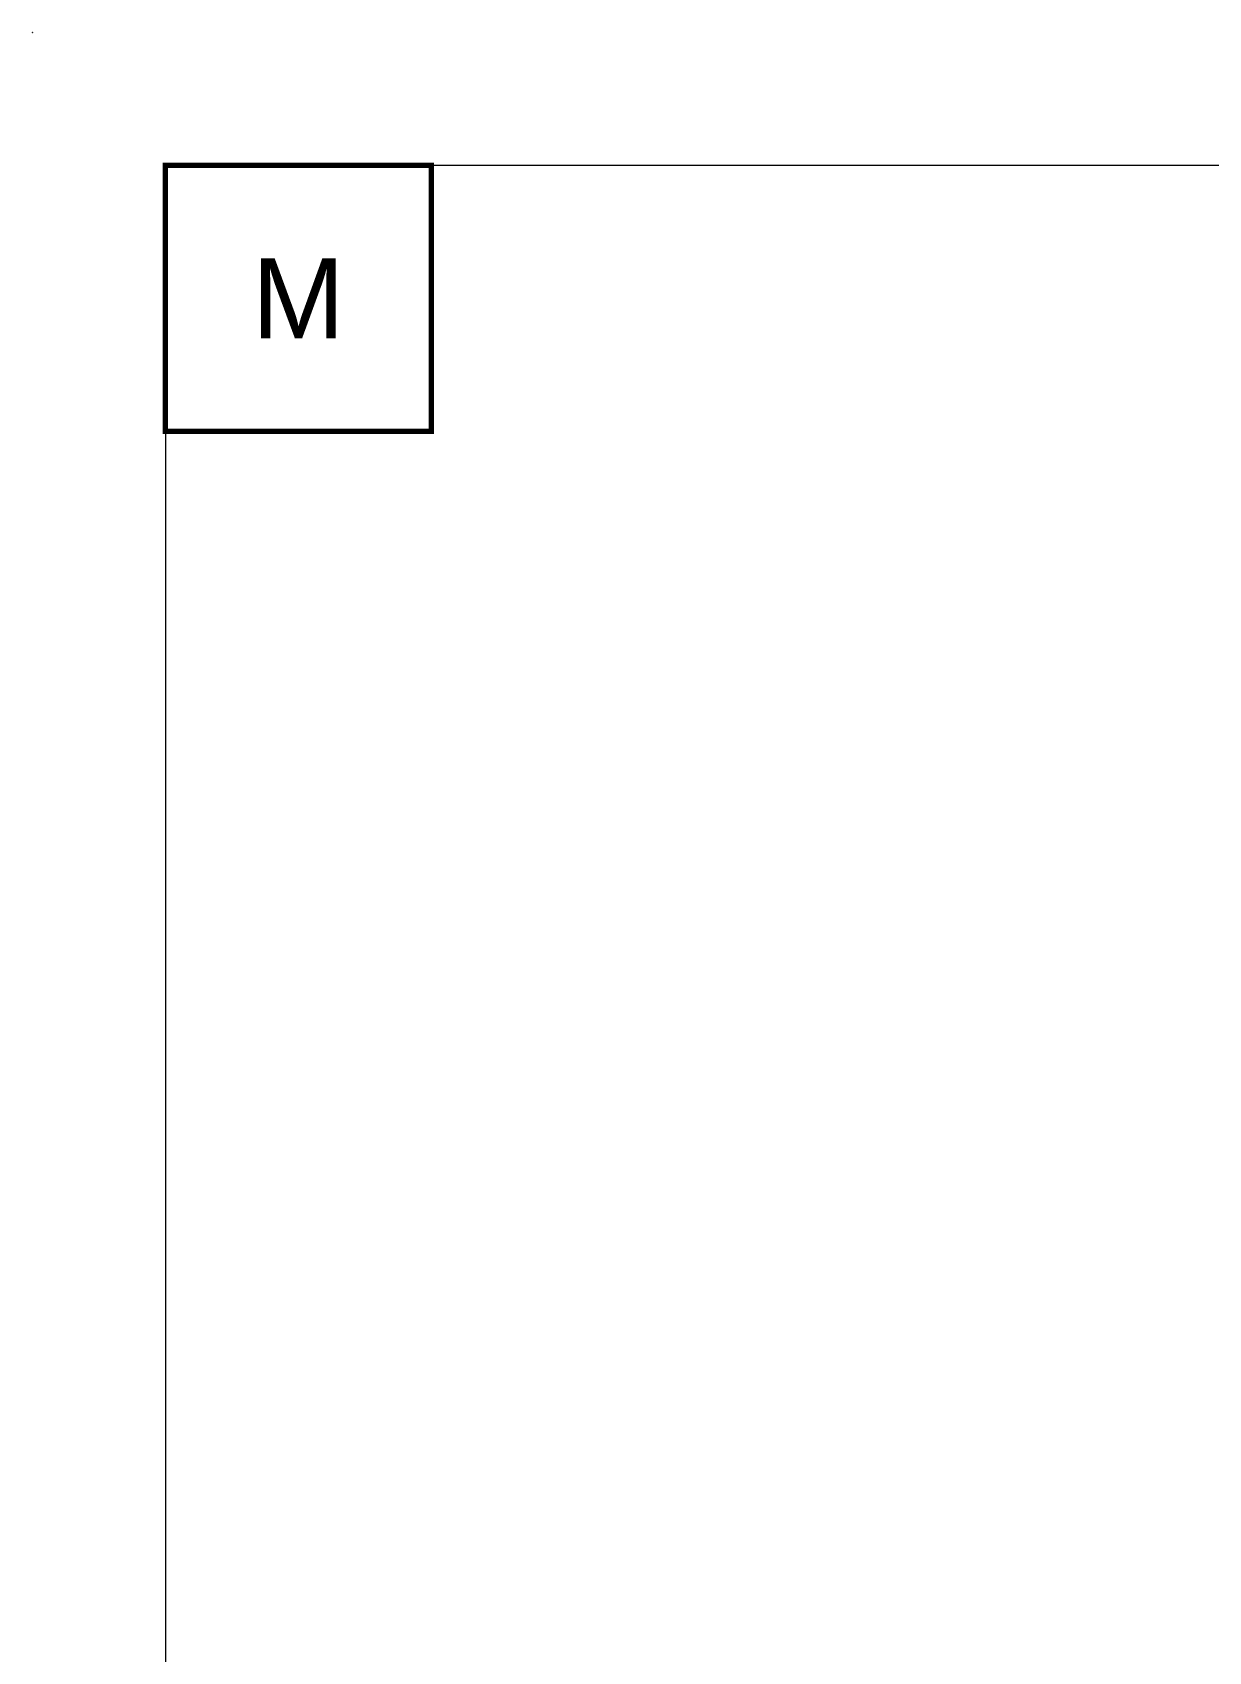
# Model space of a CAD drawing. Header units: millimetres. Extents: x -20000 to 230000, y -17405 to 25402.
# Drawn here: x 120000 to 124422, y 3912 to 10000 of the extents above; entities that cross this region are included whole.
import ezdxf
from ezdxf.enums import TextEntityAlignment as Align

# ---------------------------------------------------------------- set-up
doc = ezdxf.new("R2010")
doc.units = ezdxf.units.MM
doc.header["$PDMODE"] = 35
doc.header["$PDSIZE"] = 0.5
doc.layers.get('0').update_dxf_attribs({"lineweight": 13})
for name, color, linetype, lineweight in [('0 - 1 (validé)', 3, 'Continuous', 13), ('1 - BETON', 251, 'Continuous', 25), ('1 - Texte', 7, 'Continuous', 13)]:
    doc.layers.add(name, color=color, linetype=linetype, lineweight=lineweight)
doc.layers.add('0 - Trame', color=1, linetype='Continuous', lineweight=0, plot=False)
doc.layers.add('Non visible', color=163, linetype='Continuous', lineweight=25, plot=False)
doc.styles.get("Standard").update_dxf_attribs({"font": 'ARIALUNI.TTF'})
doc.styles.add('Texte Poralu', font='tahomabd.ttf')

# ---------------------------------------------------------------- blocks, each defined once
blk = doc.blocks.new('Cadre Coupe_Elev')
at = {"const_width": 20}
blk.add_lwpolyline([(500, 9500), (1500, 9500), (1500, 8500), (500, 8500)], close=True, dxfattribs=at)
for p in [(2000, 9500), (3500, 9500)]:
    blk.add_point(p)
at = {"layer": '0 - Trame'}
blk.add_lwpolyline([(500, 500), (9500, 500), (9500, 9500), (500, 9500)], close=True, dxfattribs=at)
for p in [(0, 10000), (10000, 10000)]:
    blk.add_point(p, dxfattribs=at)
at = {"color": 7}
blk.add_attdef('REPERE_1', text='', height=300, dxfattribs=at).set_placement((1000, 9000), align=Align.MIDDLE_CENTER)
at = {"layer": '1 - Texte', "color": 7}
for tag, p in [('DEFINITION1', (5000, 1200)), ('DEFINITION2', (5000, 800))]:
    blk.add_attdef(tag, text='', height=250, dxfattribs=at).set_placement(p, align=Align.MIDDLE_CENTER)
at = {"layer": 'Non visible', "style": 'Texte Poralu'}
for p in [(5447.1, 4905.8), (5447.1, 4605.8)]:
    blk.add_attdef('REPERE_2', text='', height=35, dxfattribs=at).set_placement(p, align=Align.MIDDLE_LEFT)

msp = doc.modelspace()

# ---------------------------------------------------------------- block references
at = {"layer": '0 - 1 (validé)'}
ref = msp.add_blockref('Cadre Coupe_Elev', (120000, 0), dxfattribs=at)
ref.add_attrib('REPERE_1', 'M', dxfattribs={"layer": '0', "color": 7, "height": 300}).set_placement((121000, 9000), align=Align.MIDDLE_CENTER)
at = {"layer": '1 - BETON'}
msp.add_blockref('Cadre Coupe_Elev', (110000, 0), dxfattribs=at)

doc.saveas('drawing.dxf')
